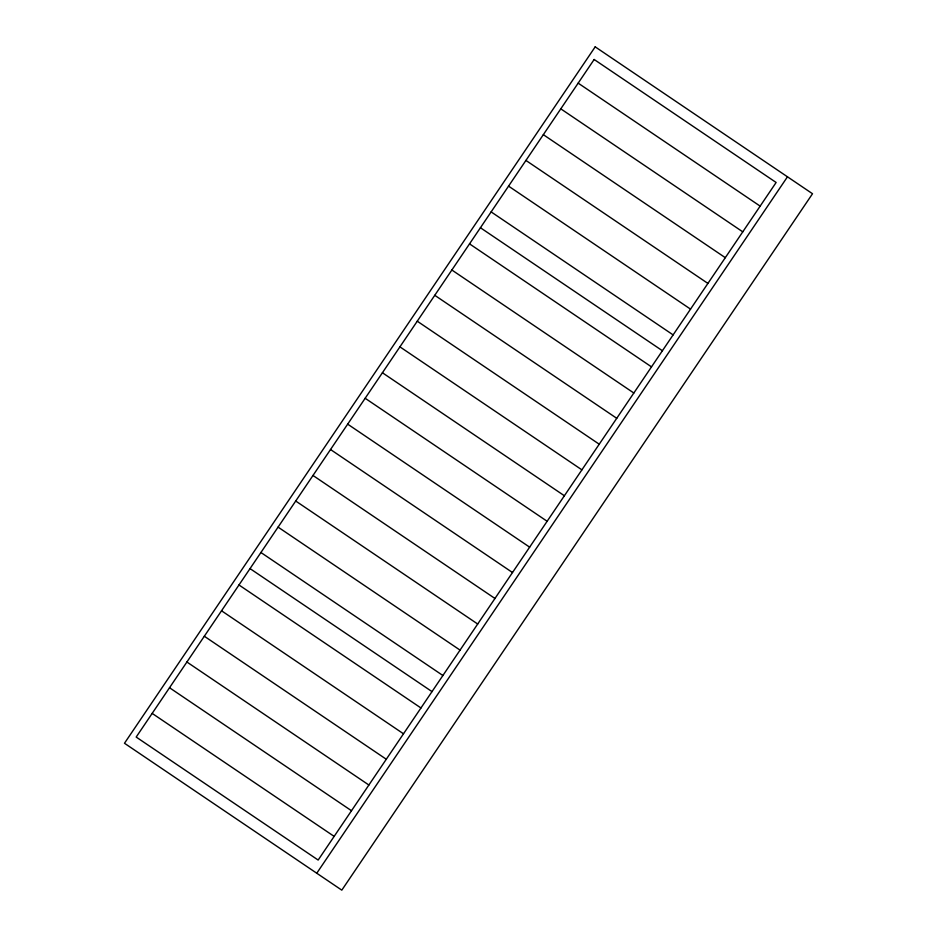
<?xml version="1.0" encoding="UTF-8"?>
<svg xmlns="http://www.w3.org/2000/svg" width="937" height="937" viewBox="0 0 937 937"><rect width="100%" height="100%" fill="white"/><g stroke="black" fill="none" stroke-linecap="round" stroke-linejoin="round"><path stroke-width="1.41" d="M316.765 873.225L787.467 176.812M578.164 83.135L760.153 206.128M560.794 108.844L742.772 231.837M543.331 134.67L725.308 257.675M525.926 160.426L707.915 283.419M508.557 186.123L690.534 309.128M491.14 211.903L673.117 334.896M480.423 227.738L662.412 350.743M469.531 243.866L651.508 366.871M451.857 270.008L633.834 393.013M434.768 295.307L616.745 418.3M417.258 321.204L599.235 444.208M399.923 346.854L581.9 469.847M382.413 372.75L564.39 495.755M365.161 398.272L547.138 521.277M347.674 424.156L529.651 547.161M330.527 449.526L512.504 572.53M312.993 475.469L494.97 598.474M295.717 501.026L477.694 624.019M278.078 527.121L460.055 650.114M260.919 552.502L442.896 675.507M250.038 568.607L432.016 691.611M238.97 584.969L420.959 707.974M221.53 610.783L403.507 733.788M204.313 636.246L386.302 759.251M186.896 662.014L368.885 785.019M169.527 687.735L351.504 810.728M152.169 713.397L334.158 836.39M595.194 46.85L124.48 743.264L341.806 890.15L812.52 193.736L595.194 46.85M594.152 59.488L136.181 737.056L318.158 860.049L776.129 182.481L594.152 59.488"/></g></svg>
